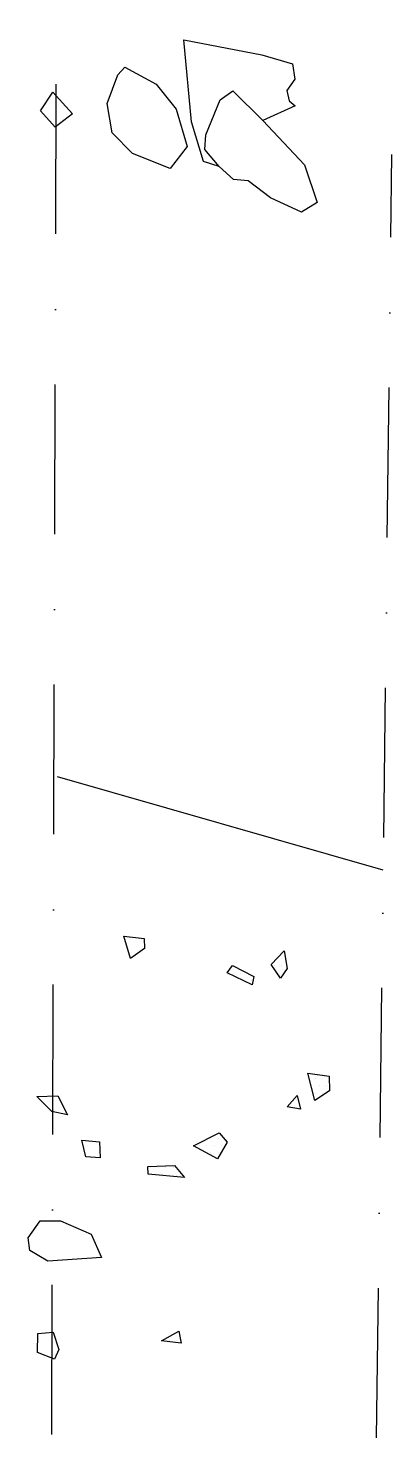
# Model space of a CAD drawing. Header units: metres. Extents: x -259 to -198, y -1540 to -1305.
import ezdxf

# ---------------------------------------------------------------- set-up
doc = ezdxf.new("R2010")
doc.units = ezdxf.units.M
doc.header["$LTSCALE"] = 25
doc.header["$MEASUREMENT"] = 0
doc.linetypes.add('STRICHPUNKTX2', pattern=[2, 1, -0.5, 0, -0.5])
doc.layers.get('0').update_dxf_attribs({"linetype": 'CONTINUOUS'})
for name, color, linetype in [('BEFUND', 1, 'CONTINUOUS'), ('GRABUNGSGRENZE', 3, 'STRICHPUNKTX2'), ('STEINE', 4, 'CONTINUOUS'), ('STEINESCHRAFF', 4, 'CONTINUOUS')]:
    doc.layers.add(name, color=color, linetype=linetype)

# ---------------------------------------------------------------- blocks, each defined once
blk = doc.blocks.new('*X1')
at = {"color": 0}
for p, q in [((-217.5, -1460), (-217.5, -1460)), ((-216.25, -1460), (-216.25, -1460)), ((-225, -1462.5), (-225, -1462.5)), ((-223.75, -1462.5), (-223.75, -1462.5)), ((-218.125, -1461.25), (-218.125, -1461.25)), ((-217.5, -1462.5), (-217.5, -1462.5)), ((-216.875, -1461.25), (-216.875, -1461.25)), ((-223.125, -1463.75), (-223.125, -1463.75)), ((-221.875, -1463.75), (-221.875, -1463.75)), ((-211.875, -1481.25), (-211.875, -1481.25)), ((-211.25, -1480), (-211.25, -1480)), ((-210.625, -1481.25), (-210.625, -1481.25)), ((-210, -1480), (-210, -1480)), ((-209.375, -1481.25), (-209.375, -1481.25)), ((-214.375, -1483.75), (-214.375, -1483.75)), ((-211.25, -1482.5), (-211.25, -1482.5)), ((-210, -1482.5), (-210, -1482.5)), ((-213.75, -1485), (-213.75, -1485)), ((-230.625, -1491.25), (-230.625, -1491.25)), ((-229.375, -1491.25), (-229.375, -1491.25)), ((-228.75, -1490), (-228.75, -1490)), ((-228.125, -1491.25), (-228.125, -1491.25)), ((-227.5, -1490), (-227.5, -1490)), ((-226.875, -1491.25), (-226.875, -1491.25)), ((-228.75, -1492.5), (-228.75, -1492.5)), ((-227.5, -1492.5), (-227.5, -1492.5)), ((-238.75, -1495), (-238.75, -1495)), ((-237.5, -1495), (-237.5, -1495)), ((-236.875, -1496.25), (-236.875, -1496.25)), ((-236.25, -1495), (-236.25, -1495)), ((-235.625, -1496.25), (-235.625, -1496.25)), ((-235, -1495), (-235, -1495)), ((-234.375, -1496.25), (-234.375, -1496.25))]:
    blk.add_line(p, q, dxfattribs=at)
blk = doc.blocks.new('*X2')
at = {"color": 0}
for p, q in [((-235.625, -1523.75), (-235.625, -1523.75)), ((-234.375, -1523.75), (-234.375, -1523.75))]:
    blk.add_line(p, q, dxfattribs=at)

msp = doc.modelspace()

# ---------------------------------------------------------------- linework, layer by layer
at = {"layer": 'BEFUND'}
msp.add_lwpolyline([(-199.92, -1445.31), (-254.35, -1429.74)], dxfattribs=at)
at = {"layer": 'GRABUNGSGRENZE'}
for points in [[(-255.29, -1539.5), (-254.52, -1304.75)], [(-201, -1540.04), (-198.46, -1325.83)]]:
    msp.add_lwpolyline(points, dxfattribs=at)
at = {"layer": 'STEINE'}
for points in [[(-227.34, -1327.85), (-229.94, -1326.98), (-231.97, -1320.41), (-233.23, -1306.7), (-220.2, -1309.21), (-215.05, -1310.69), (-214.65, -1313.24), (-216.02, -1315.17), (-215.62, -1316.9), (-214.6, -1317.72), (-220.05, -1320.16)], [(-235.49, -1328.2), (-241.8, -1325.65), (-245.21, -1322.23), (-246.02, -1317.34), (-244.24, -1312.55), (-243.07, -1311.28), (-237.87, -1314.09), (-234.51, -1318.27), (-232.69, -1324.48), (-235.49, -1328.2)], [(-227.34, -1327.85), (-229.73, -1324.99), (-229.53, -1322.55), (-227.13, -1316.69), (-225.04, -1315.22), (-220.05, -1320.16), (-213.08, -1327.55), (-210.94, -1333.87), (-213.54, -1335.44), (-218.74, -1333.05), (-222.45, -1330.24), (-224.95, -1329.99), (-227.34, -1327.85)], [(-254.74, -1321.26), (-257.18, -1318.56), (-255.14, -1315.45), (-251.83, -1319.07), (-254.74, -1321.26)], [(-242.15, -1460.05), (-243.27, -1456.33), (-239.86, -1456.69), (-239.81, -1458.37), (-242.15, -1460.05)], [(-217.09, -1463.33), (-218.62, -1461.04), (-216.43, -1458.75), (-215.97, -1461.7), (-217.09, -1463.33)], [(-221.83, -1464.45), (-226.01, -1462.41), (-225.09, -1461.18), (-221.53, -1463.02), (-221.83, -1464.45)], [(-211.35, -1483.76), (-212.52, -1479.17), (-208.96, -1479.68), (-208.86, -1482.13), (-211.35, -1483.76)], [(-252.66, -1486.12), (-255.26, -1485.56), (-257.8, -1483.06), (-254.29, -1482.96), (-252.66, -1486.12)], [(-213.7, -1485.18), (-215.94, -1484.77), (-214.31, -1482.89), (-213.7, -1485.18)], [(-227.61, -1493.47), (-231.63, -1491.33), (-227.3, -1489.14), (-225.98, -1490.72), (-227.61, -1493.47)], [(-247.22, -1493.31), (-249.61, -1493.15), (-250.27, -1490.35), (-247.32, -1490.66), (-247.22, -1493.31)], [(-239.17, -1496.06), (-239.22, -1494.74), (-234.79, -1494.59), (-233.11, -1496.58), (-239.17, -1496.06)], [(-255.94, -1510.57), (-258.94, -1508.78), (-259.24, -1506.64), (-257.21, -1503.84), (-253.84, -1503.84), (-248.7, -1506.04), (-246.97, -1509.96), (-255.94, -1510.57)], [(-236.95, -1523.87), (-234.04, -1522.24), (-233.69, -1524.23), (-236.95, -1523.87)], [(-254.83, -1526.92), (-257.68, -1525.79), (-257.63, -1522.64), (-255.08, -1522.43), (-254.11, -1525.29), (-254.83, -1526.92)]]:
    msp.add_lwpolyline(points, dxfattribs=at)

# ---------------------------------------------------------------- block references
at = {"layer": 'STEINESCHRAFF'}
for name in ['*X1', '*X2']:
    msp.add_blockref(name, (0, 0), dxfattribs=at)

doc.saveas('drawing.dxf')
